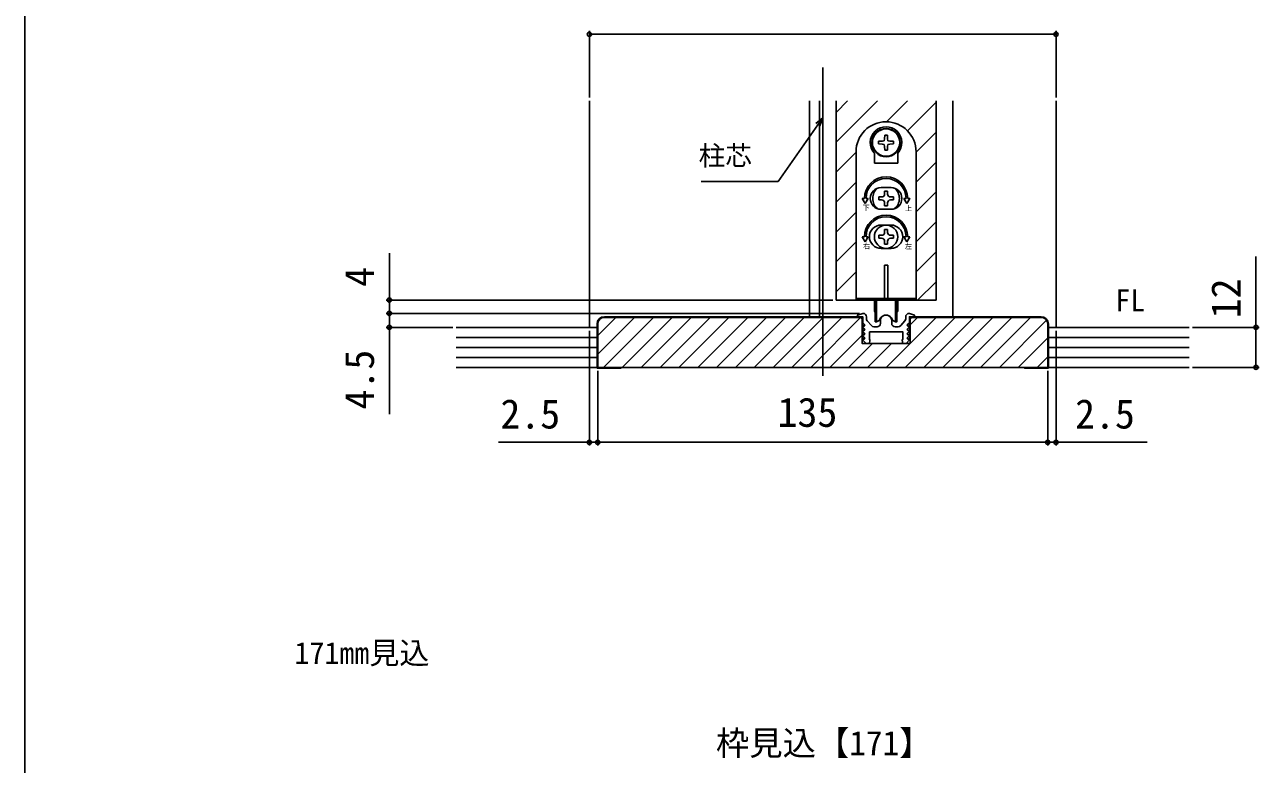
# Model space of a CAD drawing. Units: millimetres, scale not verified. Extents: x -525 to 525, y -783 to 779.
# Drawn here: x -525 to -154.6, y 18.7 to 240.7 of the extents above; entities that cross this region are included whole.
import ezdxf
from ezdxf.enums import TextEntityAlignment as Align

# ---------------------------------------------------------------- set-up
doc = ezdxf.new("R2010")
doc.units = ezdxf.units.MM
doc.header["$LTSCALE"] = 4
for name, color, linetype in [('0-1_USER1', 3, 'Continuous'), ('0-2_YKK_11', 7, 'Continuous'), ('0-3_YKK_12', 2, 'Continuous'), ('0-4_YKK_13', 4, 'Continuous'), ('0-5_YKK_D', 6, 'Continuous'), ('0-6_YKK_ZWAK', 7, 'Continuous'), ('0-7_YSS_K', 3, 'Continuous'), ('0-8_YSS_KE', 3, 'Continuous')]:
    doc.layers.add(name, color=color, linetype=linetype)
doc.styles.add('ＭＳ ゴシック', font='')
doc.styles.get('ＭＳ ゴシック').set_extended_font_data('MS Gothic')

msp = doc.modelspace()

# ---------------------------------------------------------------- linework, layer by layer
at = {"layer": '0-2_YKK_11'}
for p, q in [((-272.456, 152.43), (-272.456, 153.046)), ((-260.656, 153.046), (-260.656, 152.43)), ((-270.954, 150.377), (-272.2, 151.761)), ((-269.256, 150.046), (-270.211, 150.046)), ((-268.256, 151.846), (-268.256, 151.046)), ((-264.856, 151.046), (-264.856, 151.846)), ((-262.902, 150.046), (-263.856, 150.046)), ((-260.913, 151.761), (-262.158, 150.377))]:
    msp.add_line(p, q, dxfattribs=at)
for points in [[(-273.456, 154.046), (-273.556, 154.046), (-275.089, 153.554), (-275.009, 153.046), (-273.556, 153.046), (-273.556, 151.245), (-272.945, 150.634), (-273.106, 150.246), (-273.468, 150.246), (-273.582, 149.971), (-272.945, 149.334), (-273.106, 148.946), (-273.468, 148.946), (-273.582, 148.671), (-272.945, 148.034), (-273.106, 147.646), (-273.468, 147.646), (-273.582, 147.371), (-272.945, 146.734), (-273.106, 146.346), (-273.468, 146.346), (-273.582, 146.072), (-272.556, 145.046), (-271.556, 145.046), (-271.369, 146.009), (-271.556, 146.288), (-271.556, 148.546)], [(-271.556, 148.546), (-261.556, 148.546), (-261.556, 146.288), (-261.744, 146.009), (-261.556, 145.046), (-260.556, 145.046), (-259.531, 146.072), (-259.644, 146.346), (-260.007, 146.346), (-260.168, 146.734), (-259.53, 147.371), (-259.644, 147.646), (-260.007, 147.646), (-260.168, 148.034), (-259.53, 148.671), (-259.644, 148.946), (-260.007, 148.946), (-260.168, 149.334), (-259.53, 149.971), (-259.644, 150.246), (-260.007, 150.246), (-260.168, 150.634), (-259.556, 151.245), (-259.556, 153.046), (-258.103, 153.046), (-258.024, 153.554), (-259.556, 154.046), (-259.656, 154.046)]]:
    msp.add_lwpolyline(points, dxfattribs=at)
for centre, radius, start, end in [((-273.456, 153.046), 1, 0.00001, 89.99999), ((-271.456, 152.43), 1, 180.00001, 221.98721), ((-266.556, 151.846), 1.7, 359.99999, 180.00001), ((-261.656, 152.43), 1, 318.01279, 359.99999), ((-259.656, 153.046), 1, 90.00001, 179.99999), ((-270.211, 151.046), 1, 221.98723, 270.00001), ((-269.256, 151.046), 1, 270.00001, 359.99999), ((-263.856, 151.046), 1, 180.00001, 269.99999), ((-262.902, 151.046), 1, 269.99999, 318.01277)]:
    msp.add_arc(centre, radius, start, end, dxfattribs=at)
at = {"layer": '0-3_YKK_12'}
for p, q in [((-285.556, 227.846), (-285.556, 135.346)), ((-355.556, 217.846), (-355.556, 149.846)), ((-289.556, 217.846), (-289.556, 152.846)), ((-286.556, 217.846), (-286.556, 152.846)), ((-281.556, 217.846), (-281.556, 158.046)), ((-281.556, 214.378), (-278.088, 217.846)), ((-281.556, 205.398), (-269.108, 217.846)), ((-266.429, 211.545), (-260.128, 217.846)), ((-260.138, 208.855), (-251.556, 217.437)), ((-251.556, 217.846), (-251.556, 158.046)), ((-246.556, 217.846), (-246.556, 152.846)), ((-215.556, 217.846), (-215.556, 149.846)), ((-257.556, 202.457), (-251.556, 208.457)), ((-281.556, 196.417), (-275.556, 202.417)), ((-257.556, 193.477), (-251.556, 199.477)), ((-281.556, 187.437), (-275.556, 193.437)), ((-257.556, 184.496), (-251.556, 190.496)), ((-281.556, 178.457), (-275.556, 184.457)), ((-257.556, 175.516), (-251.556, 181.516)), ((-281.556, 169.477), (-275.556, 175.477)), ((-257.556, 166.536), (-251.556, 172.536)), ((-281.556, 160.496), (-275.556, 166.496)), ((-257.066, 158.046), (-251.556, 163.556)), ((-281.556, 158.046), (-251.556, 158.046))]:
    msp.add_line(p, q, dxfattribs=at)
at = {"layer": '0-4_YKK_13'}
for p, q in [((-266.956, 207.51), (-266.975, 206.42)), ((-266.156, 207.51), (-266.137, 206.42)), ((-266.975, 206.42), (-267.124, 205.864)), ((-266.137, 206.42), (-265.988, 205.864)), ((-265.432, 205.715), (-265.988, 205.864)), ((-265.432, 204.877), (-265.988, 204.728)), ((-264.342, 205.696), (-265.432, 205.715)), ((-264.342, 204.896), (-265.432, 204.877)), ((-275.556, 202.546), (-275.556, 165.546)), ((-270.056, 199.096), (-270.056, 202.085)), ((-263.056, 199.096), (-263.056, 202.085)), ((-257.556, 165.546), (-257.556, 202.546)), ((-270.056, 199.096), (-263.056, 199.096)), ((-267.876, 188.986), (-268.756, 188.986)), ((-268.756, 188.986), (-268.756, 188.106)), ((-265.056, 191.796), (-268.056, 191.796)), ((-266.996, 190.746), (-266.996, 189.866)), ((-266.116, 190.746), (-266.996, 190.746)), ((-266.116, 189.866), (-266.116, 190.746)), ((-264.356, 188.986), (-265.236, 188.986)), ((-264.356, 188.106), (-264.356, 188.986)), ((-273.672, 188.546), (-273.056, 188.546)), ((-272.806, 187.046), (-273.672, 188.546)), ((-272.806, 187.046), (-271.94, 188.546)), ((-272.556, 188.546), (-271.94, 188.546)), ((-268.756, 188.106), (-267.876, 188.106)), ((-265.056, 185.296), (-268.056, 185.296)), ((-266.996, 187.226), (-266.996, 186.346)), ((-266.996, 186.346), (-266.116, 186.346)), ((-266.116, 186.346), (-266.116, 187.226)), ((-265.236, 188.106), (-264.356, 188.106)), ((-260.556, 188.546), (-261.172, 188.546)), ((-260.306, 187.046), (-261.172, 188.546)), ((-268.056, 180.546), (-265.056, 180.546)), ((-266.996, 179.246), (-266.996, 178.366)), ((-266.116, 179.246), (-266.996, 179.246)), ((-266.116, 178.366), (-266.116, 179.246)), ((-273.672, 177.046), (-273.056, 177.046)), ((-272.806, 175.546), (-273.672, 177.046)), ((-272.806, 175.546), (-271.94, 177.046)), ((-272.556, 177.046), (-271.94, 177.046)), ((-267.876, 177.486), (-268.756, 177.486)), ((-268.756, 177.486), (-268.756, 176.606)), ((-268.756, 176.606), (-267.876, 176.606)), ((-266.996, 175.726), (-266.996, 174.846)), ((-266.996, 174.846), (-266.116, 174.846)), ((-266.116, 174.846), (-266.116, 175.726)), ((-264.356, 177.486), (-265.236, 177.486)), ((-265.236, 176.606), (-264.356, 176.606)), ((-264.356, 176.606), (-264.356, 177.486)), ((-260.306, 175.546), (-261.172, 177.046)), ((-260.556, 177.046), (-261.172, 177.046)), ((-260.306, 175.546), (-259.44, 177.046)), ((-259.44, 177.046), (-260.056, 177.046)), ((-268.056, 173.546), (-265.056, 173.546)), ((-267.056, 168.546), (-266.056, 168.546)), ((-267.056, 158.346), (-267.056, 168.546)), ((-266.056, 168.546), (-266.056, 158.346)), ((-275.556, 165.546), (-275.556, 158.046)), ((-275.556, 158.546), (-257.556, 158.546)), ((-270.056, 154.798), (-270.056, 158.046)), ((-269.806, 151.546), (-269.806, 158.046)), ((-269.406, 151.546), (-269.406, 158.046)), ((-266.056, 158.346), (-267.056, 158.346)), ((-263.706, 151.546), (-263.706, 158.046)), ((-263.056, 158.046), (-263.056, 154.798)), ((-269.808, 154.502), (-269.806, 154.502)), ((-269.806, 154.546), (-269.806, 151.546)), ((-263.306, 151.546), (-263.306, 154.546)), ((-263.306, 154.502), (-263.304, 154.502)), ((-269.406, 151.546), (-269.806, 151.546)), ((-269.406, 151.546), (-268.787, 151.771)), ((-263.706, 151.546), (-264.326, 151.771))]:
    msp.add_line(p, q, dxfattribs=at)
for points in [[(-268.77, 205.696), (-267.681, 205.715), (-267.124, 205.864)], [(-268.77, 204.896), (-267.681, 204.877), (-267.124, 204.728)], [(-266.956, 203.082), (-266.975, 204.171), (-267.124, 204.728)], [(-266.156, 203.082), (-266.137, 204.171), (-265.988, 204.728)], [(-260.306, 187.046), (-259.44, 188.546), (-260.056, 188.546)], [(-257.556, 165.546), (-257.556, 158.046), (-275.556, 158.046)], [(-263.306, 158.046), (-263.306, 151.546), (-263.706, 151.546)]]:
    msp.add_lwpolyline(points, dxfattribs=at)
for centre, radius in [((-266.556, 205.296), 4.25), ((-266.556, 205.296), 4.1), ((-266.556, 177.046), 3.5)]:
    msp.add_circle(centre, radius, dxfattribs=at)
for centre, radius, start, end in [((-266.556, 202.546), 9, 0, 180), ((-266.556, 205.296), 4.75, 317.4631, 222.5369), ((-266.556, 205.296), 2.25, 79.75965, 100.24035), ((-266.556, 205.296), 2.25, 169.75965, 190.24035), ((-266.556, 205.296), 2.25, 349.75965, 10.24035), ((-266.556, 205.296), 2.25, 259.75965, 280.24035), ((-266.556, 188.546), 6.5, 0, 180), ((-266.556, 188.546), 6, 0, 180), ((-268.056, 188.546), 3.25, 90, 270), ((-266.556, 188.546), 4, 129.83844, 230.16156), ((-267.876, 189.866), 0.88, 270, 0), ((-265.236, 189.866), 0.88, 180, 270), ((-265.056, 188.546), 3.25, 270, 90), ((-266.556, 188.546), 4, 309.83844, 50.16156), ((-267.876, 187.226), 0.88, 0, 90), ((-265.236, 187.226), 0.88, 90, 180), ((-266.556, 177.046), 6.5, 0, 180), ((-266.556, 177.046), 6, 0, 180), ((-268.056, 177.046), 3.5, 90, 270), ((-267.876, 178.366), 0.88, 270, 0), ((-265.236, 178.366), 0.88, 180, 270), ((-265.056, 177.046), 3.5, 270, 90), ((-267.876, 175.726), 0.88, 0, 90), ((-265.236, 175.726), 0.88, 90, 180), ((-269.756, 154.798), 0.3, 180, 260), ((-268.958, 152.241), 0.5, 290, 343.84988), ((-266.556, 151.546), 2, 16.15012, 163.84988), ((-264.155, 152.241), 0.5, 196.15012, 250), ((-263.356, 154.798), 0.3, 280, 0)]:
    msp.add_arc(centre, radius, start, end, dxfattribs=at)
at = {"layer": '0-5_YKK_D'}
for p, q in [((-355.556, 218.846), (-355.556, 238.846)), ((-355.556, 237.846), (-215.556, 237.846)), ((-215.556, 218.846), (-215.556, 238.846)), ((-282.556, 158.046), (-416.556, 158.046)), ((-274.509, 154.046), (-416.556, 154.046)), ((-274.509, 154.046), (-416.556, 154.046)), ((-396.556, 149.846), (-416.556, 149.846)), ((-355.556, 148.846), (-355.556, 114.346)), ((-215.556, 148.846), (-215.556, 114.346)), ((-174.556, 149.846), (-154.556, 149.846)), ((-174.556, 137.846), (-154.556, 137.846)), ((-353.056, 136.846), (-353.056, 114.346)), ((-353.056, 136.846), (-353.056, 114.346)), ((-218.056, 136.846), (-218.056, 114.346)), ((-218.056, 136.846), (-218.056, 114.346)), ((-355.556, 115.346), (-382.884, 115.346)), ((-353.056, 115.346), (-355.556, 115.346)), ((-353.056, 115.346), (-218.056, 115.346)), ((-353.056, 115.346), (-350.506, 115.346)), ((-218.056, 115.346), (-220.606, 115.346)), ((-218.056, 115.346), (-215.556, 115.346)), ((-215.556, 115.346), (-188.229, 115.346))]:
    msp.add_line(p, q, dxfattribs=at)
for points in [[(-285.556, 212.774), (-287.019, 210.685), (-298.953, 193.641), (-322.003, 193.641)], [(-287.579, 211.077), (-285.556, 212.774), (-286.459, 210.293)], [(-415.556, 154.046), (-415.556, 158.046), (-415.556, 172.164)], [(-155.556, 137.846), (-155.556, 149.846), (-155.556, 171.123)], [(-415.556, 154.046), (-415.556, 149.846), (-415.556, 123.796)]]:
    msp.add_lwpolyline(points, dxfattribs=at)
for centre in [(-355.556, 237.846), (-215.556, 237.846), (-415.556, 158.046), (-415.556, 154.046), (-415.556, 154.046), (-415.556, 149.846), (-155.556, 149.846), (-155.556, 137.846), (-355.556, 115.346), (-353.056, 115.346), (-353.056, 115.346), (-218.056, 115.346), (-218.056, 115.346), (-215.556, 115.346)]:
    msp.add_circle(centre, 0.637, dxfattribs=at)
at = {"layer": '0-6_YKK_ZWAK'}
msp.add_line((-525, 746.7), (-525, -783.3), dxfattribs=at)
at = {"layer": '0-7_YSS_K'}
for p, q in [((-353.056, 147.443), (-347.653, 152.846)), ((-353.056, 141.786), (-341.996, 152.846)), ((-351.339, 137.846), (-336.339, 152.846)), ((-345.682, 137.846), (-330.682, 152.846)), ((-340.026, 137.846), (-325.026, 152.846)), ((-334.369, 137.846), (-319.369, 152.846)), ((-328.712, 137.846), (-313.712, 152.846)), ((-323.055, 137.846), (-308.055, 152.846)), ((-317.398, 137.846), (-302.398, 152.846)), ((-311.741, 137.846), (-296.741, 152.846)), ((-306.084, 137.846), (-291.084, 152.846)), ((-300.428, 137.846), (-285.428, 152.846)), ((-294.771, 137.846), (-279.771, 152.846)), ((-289.114, 137.846), (-274.185, 152.775)), ((-266.486, 137.846), (-251.486, 152.846)), ((-260.83, 137.846), (-245.83, 152.846)), ((-259.356, 150.633), (-257.143, 152.846)), ((-255.173, 137.846), (-240.173, 152.846)), ((-249.516, 137.846), (-234.516, 152.846)), ((-243.859, 137.846), (-228.859, 152.846)), ((-238.202, 137.846), (-223.202, 152.846)), ((-232.545, 137.846), (-218.41, 151.981)), ((-395.556, 149.846), (-353.056, 149.846)), ((-353.056, 137.846), (-353.056, 149.846)), ((-218.056, 137.846), (-218.056, 149.846)), ((-218.056, 149.846), (-175.556, 149.846)), ((-395.556, 146.846), (-353.056, 146.846)), ((-283.457, 137.846), (-273.756, 147.547)), ((-277.8, 137.846), (-270.6, 145.046)), ((-272.143, 137.846), (-264.943, 145.046)), ((-226.888, 137.846), (-218.056, 146.678)), ((-218.056, 146.846), (-175.556, 146.846)), ((-395.556, 143.846), (-353.056, 143.846)), ((-395.556, 140.846), (-353.056, 140.846)), ((-221.232, 137.846), (-218.056, 141.021)), ((-218.056, 143.846), (-175.556, 143.846)), ((-218.056, 140.846), (-175.556, 140.846)), ((-395.556, 137.846), (-175.556, 137.846))]:
    msp.add_line(p, q, dxfattribs=at)
at = {"layer": '0-8_YSS_KE'}
for points in [[(-351.056, 153.046), (-274.173, 153.046), (-273.556, 152.429), (-273.556, 146.146), (-273.756, 146.146)], [(-351.056, 152.846), (-274.256, 152.846), (-273.756, 152.346), (-273.756, 146.146), (-273.756, 145.046), (-259.356, 145.046), (-259.356, 146.146), (-259.356, 152.346), (-258.856, 152.846), (-220.056, 152.846)], [(-259.356, 146.146), (-259.556, 146.146), (-259.556, 152.429), (-258.939, 153.046), (-220.056, 153.046)], [(-346.056, 137.846), (-346.056, 137.646), (-353.256, 137.646), (-353.256, 150.846)], [(-346.056, 137.846), (-353.056, 137.846), (-353.056, 150.846)], [(-218.056, 150.846), (-218.056, 137.846), (-225.056, 137.846), (-346.056, 137.846)], [(-217.856, 150.846), (-217.856, 137.646), (-225.056, 137.646), (-225.056, 137.846)]]:
    msp.add_lwpolyline(points, dxfattribs=at)
for centre, radius, start, end in [((-351.056, 150.846), 2.2, 90, 180), ((-351.056, 150.846), 2, 90, 180), ((-220.056, 150.846), 2.2, 360, 90), ((-220.056, 150.846), 2, 0, 90)]:
    msp.add_arc(centre, radius, start, end, dxfattribs=at)

# ---------------------------------------------------------------- texts
at = {"layer": '0-1_USER1', "style": 'ＭＳ ゴシック'}
for s, p in [('FL', (-197.762, 152.687)), ('171㎜見込', (-444.04, 46.837))]:
    msp.add_text(s, height=6.598, dxfattribs=at).set_placement(p, align=Align.BOTTOM_LEFT)
at = {"layer": '0-4_YKK_13', "style": 'ＭＳ ゴシック'}
for s, p in [('下', (-273.586, 184.502)), ('上', (-260.912, 184.333)), ('右', (-273.477, 172.978)), ('左', (-260.936, 172.942))]:
    msp.add_text(s, height=1.558, dxfattribs=at).set_placement(p, align=Align.BOTTOM_LEFT)
at = {"layer": '0-5_YKK_D', "style": 'ＭＳ ゴシック'}
for s, height, p in [('柱芯', 5.865, (-322.788, 196.693)), ('2.5', 8.798, (-382.27, 116.846)), ('135', 8.798, (-299.124, 117.346)), ('2.5', 8.798, (-209.843, 116.846)), ('枠見込【171】', 7.331, (-317.573, 19.21))]:
    msp.add_text(s, height=height, dxfattribs=at).set_placement(p, align=Align.BOTTOM_LEFT)
for s, p in [('4', (-417.556, 161.982)), ('12', (-157.556, 152.555)), ('4.5', (-417.556, 125.182))]:
    msp.add_text(s, height=8.798, rotation=90, dxfattribs=at).set_placement(p, align=Align.BOTTOM_LEFT)

doc.saveas('drawing.dxf')
